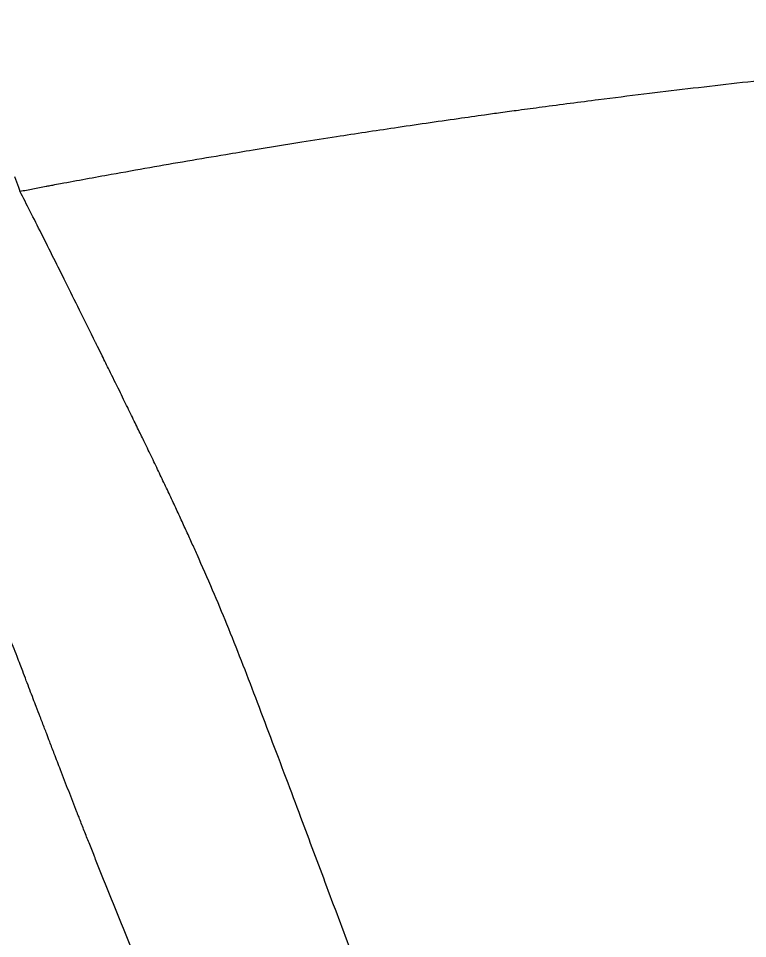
# Model space of a CAD drawing. Extents: x 943 to 1030, y 781 to 934.
# Drawn here: x 977.067 to 980.829, y 871.621 to 876.372 of the extents above; entities that cross this region are included whole.
import ezdxf

# ---------------------------------------------------------------- set-up
doc = ezdxf.new("R2010")
doc.units = 0
doc.header["$MEASUREMENT"] = 0
doc.layers.add('1', color=4, linetype='Continuous')

# ---------------------------------------------------------------- blocks, each defined once
blk = doc.blocks.new('AIRA')
at = {"layer": '1', "color": 3, "linetype": 'Continuous', "lineweight": 25}
blk.add_line((33.8698, 72.3894), (33.8899, 72.3349), dxfattribs=at)
for points, knots in [([(34.0324, 72.3392), (34.0354, 72.3398), (34.047, 72.342), (34.0719, 72.3467), (34.1807, 72.3671), (34.3473, 72.3976), (34.5656, 72.4365), (34.7623, 72.4707), (34.9399, 72.5008), (35.1369, 72.5335), (35.3274, 72.5644), (35.5704, 72.6026), (35.8384, 72.6434), (36.0936, 72.6806), (36.2765, 72.7063), (36.3806, 72.7207), (36.4792, 72.7342), (36.6476, 72.7568), (36.8631, 72.7848), (37.1137, 72.8161), (37.3422, 72.8436), (37.5684, 72.8698), (37.886, 72.9051), (38.1478, 72.9324), (38.353, 72.9526), (38.4095, 72.9581), (38.466, 72.9636), (38.5225, 72.969), (38.5791, 72.9743), (38.6357, 72.9796), (38.693, 72.9849), (38.7598, 72.9909), (38.8497, 72.999), (38.9732, 73.0098), (39.1325, 73.0233), (39.325, 73.0389), (39.5508, 73.0564), (39.7923, 73.074), (40.0268, 73.0899), (40.2252, 73.1026), (40.3912, 73.1126), (40.5335, 73.1208), (40.6671, 73.1282), (40.7921, 73.1347), (40.9084, 73.1406), (41.0159, 73.1458), (41.3562, 73.1615), (41.9333, 73.1832), (42.7515, 73.2024), (43.2977, 73.2048), (43.5708, 73.206)], [0, 0, 0, 0, 0.001015, 0.003869, 0.008321, 0.037396, 0.059396, 0.080725, 0.102426, 0.117858, 0.145402, 0.164728, 0.197025, 0.232395, 0.247131, 0.255888, 0.265843, 0.27876, 0.309833, 0.334667, 0.358531, 0.38236, 0.40623, 0.458744, 0.464639, 0.470533, 0.476428, 0.482323, 0.488217, 0.494112, 0.500006, 0.506121, 0.514952, 0.52807, 0.544597, 0.564532, 0.587876, 0.614629, 0.639306, 0.660347, 0.675856, 0.690465, 0.704175, 0.716984, 0.728894, 0.739903, 0.750012, 0.833341, 0.916671, 1, 1, 1, 1]), ([(34.8115, 67.5983), (34.8115, 67.5983), (34.8114, 67.5986), (34.811, 67.5996), (34.8095, 67.6032), (34.8037, 67.6165), (34.7895, 67.6499), (34.7636, 67.7108), (34.7286, 67.7932), (34.6926, 67.8783), (34.6631, 67.9484), (34.6403, 68.0026), (34.6144, 68.0642), (34.5826, 68.1406), (34.5452, 68.2304), (34.5089, 68.3183), (34.4571, 68.4444), (34.39, 68.609), (34.3264, 68.7673), (34.2814, 68.8805), (34.255, 68.9473), (34.2295, 69.012), (34.2117, 69.0574), (34.2009, 69.0849), (34.1972, 69.0944), (34.1942, 69.102), (34.1853, 69.1248), (34.1703, 69.1632), (34.1491, 69.2177), (34.128, 69.2721), (34.1032, 69.3363), (34.0776, 69.4029), (34.0539, 69.4648), (34.0374, 69.5081), (34.0209, 69.5511), (34.0029, 69.5981), (33.9832, 69.6491), (33.9593, 69.7113), (33.936, 69.7722), (33.9136, 69.8311), (33.8977, 69.8728), (33.8813, 69.9155), (33.8612, 69.9676), (33.838, 70.0278), (33.8176, 70.0807), (33.798, 70.1314), (33.7767, 70.1868), (33.7554, 70.2421), (33.737, 70.2901), (33.7239, 70.324), (33.7099, 70.3604), (33.695, 70.3991), (33.6793, 70.4403), (33.6507, 70.5147), (33.6046, 70.6355), (33.5464, 70.7891), (33.4865, 70.9499), (33.4281, 71.1094), (33.3731, 71.2638), (33.3208, 71.4147), (33.2714, 71.5623), (33.2251, 71.706), (33.1842, 71.8391), (33.1493, 71.9574), (33.1225, 72.0524), (33.1022, 72.1275), (33.0871, 72.1849), (33.0726, 72.2415), (33.0599, 72.2924), (33.0497, 72.3352), (33.044, 72.359), (33.0414, 72.3696)], [0, 0, 0, 0, 0.000016, 0.00014, 0.000478, 0.001738, 0.006635, 0.016708, 0.031372, 0.046701, 0.058031, 0.065408, 0.073079, 0.087968, 0.10254, 0.1168, 0.130752, 0.164094, 0.197367, 0.208699, 0.220155, 0.230572, 0.240943, 0.24281, 0.244385, 0.245669, 0.246661, 0.255801, 0.264958, 0.274133, 0.283328, 0.297535, 0.30813, 0.315034, 0.319805, 0.330349, 0.339384, 0.346342, 0.362908, 0.371546, 0.377674, 0.385235, 0.394523, 0.405931, 0.41815, 0.423825, 0.43429, 0.44936, 0.455416, 0.461993, 0.469092, 0.476719, 0.484876, 0.493567, 0.521416, 0.558879, 0.590945, 0.627259, 0.667907, 0.701018, 0.739499, 0.782335, 0.81831, 0.853963, 0.889503, 0.909335, 0.929369, 0.94938, 0.970781, 0.986932, 1, 1, 1, 1]), ([(33.8899, 72.3349), (33.8912, 72.3313), (33.8938, 72.3242), (33.8963, 72.3171), (33.8976, 72.3135)], [0, 0, 0, 0, 0.501045, 1, 1, 1, 1]), ([(33.8976, 72.3135), (33.92, 72.3178), (33.9649, 72.3265), (34.0099, 72.335), (34.0324, 72.3392)], [0, 0, 0, 0, 0.4999994, 1, 1, 1, 1]), ([(35.9074, 67.5975), (35.8574, 67.7224), (35.7573, 67.9724), (35.6205, 68.3509), (35.482, 68.721), (35.366, 69.0318), (35.2696, 69.2881), (35.1916, 69.4945), (35.1151, 69.6967), (35.04, 69.8914), (34.9665, 70.0767), (34.89, 70.2595), (34.8291, 70.3989), (34.7829, 70.5018), (34.7529, 70.5677), (34.7213, 70.6365), (34.688, 70.7081), (34.6531, 70.7824), (34.6167, 70.8593), (34.5788, 70.9384), (34.5483, 71.0018), (34.525, 71.0499), (34.5088, 71.0832), (34.4914, 71.1189), (34.4728, 71.157), (34.453, 71.1975), (34.4321, 71.2403), (34.4003, 71.305), (34.3632, 71.3804), (34.3261, 71.4556), (34.3039, 71.5006), (34.2931, 71.5224), (34.2898, 71.529), (34.2887, 71.5312), (34.2884, 71.532), (34.2882, 71.5322), (34.2882, 71.5323), (34.2882, 71.5324), (34.2882, 71.5324), (34.2882, 71.5324), (34.2882, 71.5324), (34.2882, 71.5324), (34.2598, 71.5898), (34.207, 71.6965), (34.1356, 71.8404), (34.07, 71.9721), (34.0088, 72.0947), (33.9502, 72.2112), (33.915, 72.2796), (33.8976, 72.3135)], [0, 0, 0, 0, 0.061632, 0.12337, 0.185385, 0.246089, 0.281214, 0.318247, 0.35494, 0.389801, 0.425275, 0.459441, 0.496252, 0.509142, 0.52284, 0.537349, 0.552669, 0.568802, 0.585751, 0.603515, 0.622098, 0.629207, 0.636967, 0.645379, 0.654443, 0.664161, 0.674531, 0.685555, 0.711826, 0.73118, 0.743607, 0.74722, 0.748486, 0.74887, 0.749006, 0.74906, 0.749082, 0.749091, 0.749095, 0.749097, 0.749098, 0.749098, 0.749099, 0.794884, 0.836776, 0.87476, 0.917136, 0.958883, 1, 1, 1, 1])]:
    blk.add_open_spline(points, degree=3, knots=knots, dxfattribs=at)

msp = doc.modelspace()

# ---------------------------------------------------------------- block references
at = {"layer": '1'}
msp.add_blockref('AIRA', (943.1775, 803.1658), dxfattribs=at)

doc.saveas('drawing.dxf')
